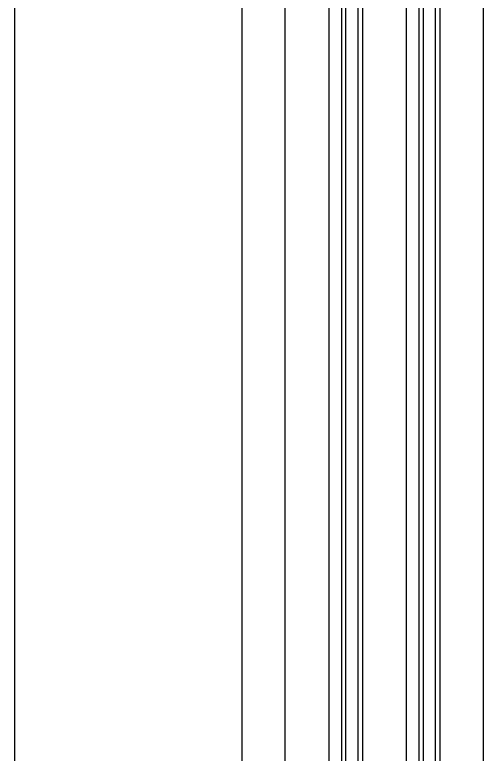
# Model space of a CAD drawing. Header units: millimetres. Extents: x 261942 to 379971, y 117646 to 213875.
# Drawn here: x 330792 to 331276, y 165002 to 165766 of the extents above; entities that cross this region are included whole.
import ezdxf

# ---------------------------------------------------------------- set-up
doc = ezdxf.new("R2010")
doc.units = ezdxf.units.MM
doc.header["$LTSCALE"] = 100
doc.layers.add('04-WIN', color=4, linetype='Continuous')
doc.layers.add('06-LIGHT', color=4, linetype='Continuous')

# ---------------------------------------------------------------- blocks, each defined once
blk = doc.blocks.new('FLOORPLAN')
at = {"layer": '04-WIN'}
for p, q in [((183961.42, 60156.48), (183961.42, 62979.04)), ((184041.42, 60156.48), (184041.42, 62979.04)), ((183881.42, 60143.92), (183881.42, 62966.48)), ((183961.42, 60143.92), (183961.42, 62966.48)), ((183926.74, 61044.02), (183926.74, 62937.78)), ((183956.74, 61044.02), (183956.74, 62937.78)), ((184006.74, 61044.02), (184006.74, 62937.78)), ((184036.74, 61044.02), (184036.74, 62937.78))]:
    blk.add_line(p, q, dxfattribs=at)
for points in [[(183836.92, 62996.48), (184085.92, 62996.48), (184085.92, 60126.48), (183836.92, 60126.48)], [(183943.74, 62941.26), (183943.74, 61040.53), (183939.74, 61040.53), (183939.74, 62941.26)], [(184023.74, 62941.26), (184023.74, 61040.53), (184019.74, 61040.53), (184019.74, 62941.26)]]:
    blk.add_lwpolyline(points, close=True, dxfattribs=at)

msp = doc.modelspace()

# ---------------------------------------------------------------- linework, layer by layer
at = {"layer": '06-LIGHT'}
msp.add_lwpolyline([(330791.66, 163028.91), (330791.66, 167202.91)], dxfattribs=at)

# ---------------------------------------------------------------- block references
msp.add_blockref('FLOORPLAN', (147189.74, 103551.43))

doc.saveas('drawing.dxf')
